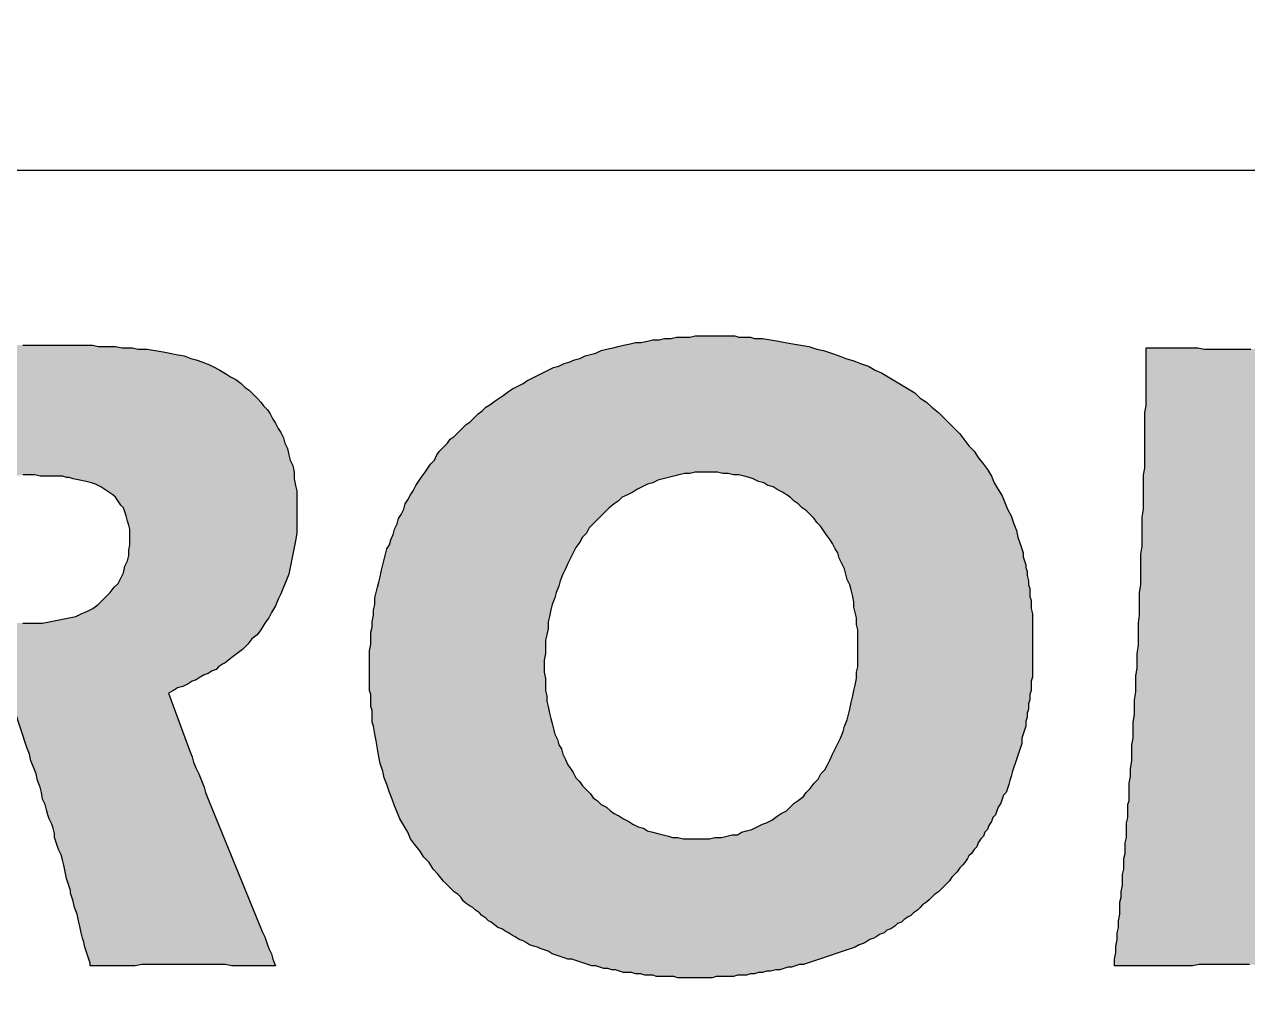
# Model space of a CAD drawing. Extents: x 0 to 17.8, y 0 to 22.
# Drawn here: x 15.5935 to 16.0719, y 3.5286 to 3.9071 of the extents above; entities that cross this region are included whole.
import ezdxf

# ---------------------------------------------------------------- set-up
doc = ezdxf.new("R2010")
doc.units = 0
doc.header["$LTSCALE"] = 10
doc.header["$MEASUREMENT"] = 0
doc.layers.add('BDR-18', color=1, linetype='Continuous')
doc.layers.add('BDR-25', color=4, linetype='Continuous')

# ---------------------------------------------------------------- blocks, each defined once
blk = doc.blocks.new('hel_logo_md_borderless_NAN')
at = {"layer": 'BDR-18', "linetype": 'ByBlock'}
h = blk.add_hatch(color=256, dxfattribs=at)
h.dxf.hatch_style = 1
h.paths.add_polyline_path([(1.97671, 1.265), (1.97339, 1.265), (1.96925, 1.265), (1.96594, 1.26418), (1.96263, 1.26418), (1.95932, 1.26335), (1.95601, 1.26252), (1.95269, 1.26169), (1.94938, 1.26086), (1.94607, 1.26004), (1.94276, 1.25838), (1.93945, 1.25755), (1.93613, 1.2559), (1.93282, 1.25424), (1.93034, 1.25258), (1.92703, 1.25093), (1.92371, 1.24927), (1.92123, 1.24679), (1.91875, 1.24513), (1.91543, 1.24265), (1.91295, 1.24016), (1.91046, 1.23768), (1.90798, 1.23519), (1.9055, 1.23271), (1.90301, 1.23023), (1.90136, 1.22691), (1.89887, 1.22443), (1.89722, 1.22112), (1.89473, 1.21781), (1.89308, 1.21449), (1.89142, 1.21118), (1.88976, 1.20787), (1.88811, 1.20456), (1.88645, 1.20125), (1.8848, 1.19711), (1.88397, 1.19379), (1.88231, 1.18965), (1.88148, 1.18634), (1.87983, 1.1822), (1.879, 1.17889), (1.87817, 1.17475), (1.87734, 1.17144), (1.87734, 1.1673), (1.87652, 1.16316), (1.87569, 1.15984), (1.87569, 1.1557), (1.87569, 1.15156), (1.87486, 1.14742), (1.87486, 1.14328), (1.87486, 1.13997), (1.87569, 1.13583), (1.87569, 1.13252), (1.87569, 1.12838), (1.87652, 1.12507), (1.87652, 1.12175), (1.87734, 1.11844), (1.87817, 1.1143), (1.879, 1.11099), (1.87983, 1.10768), (1.88066, 1.10437), (1.88148, 1.10105), (1.88314, 1.09774), (1.88397, 1.09443), (1.88562, 1.09195), (1.88645, 1.08863), (1.88811, 1.08532), (1.88976, 1.08201), (1.89142, 1.07953), (1.89308, 1.07704), (1.89473, 1.07373), (1.89722, 1.07125), (1.89887, 1.06876), (1.90136, 1.06628), (1.90384, 1.06379), (1.9055, 1.06131), (1.90798, 1.05965), (1.91046, 1.05717), (1.91378, 1.05551), (1.91626, 1.05303), (1.91875, 1.05137), (1.92206, 1.04972), (1.92454, 1.04806), (1.92785, 1.0464), (1.93034, 1.04475), (1.93365, 1.04309), (1.93696, 1.04226), (1.93945, 1.04061), (1.94276, 1.03978), (1.94607, 1.03895), (1.94938, 1.03812), (1.95269, 1.0373), (1.95518, 1.03647), (1.95849, 1.03647), (1.9618, 1.03564), (1.96511, 1.03564), (1.96843, 1.03564), (1.97174, 1.03564), (1.97505, 1.03564), (1.97836, 1.03564), (1.98168, 1.03647), (1.98582, 1.03647), (1.98913, 1.0373), (1.99244, 1.03812), (1.99575, 1.03812), (1.99824, 1.03978), (2.00155, 1.04061), (2.00486, 1.04144), (2.00817, 1.04309), (2.01148, 1.04475), (2.01397, 1.04558), (2.01728, 1.04723), (2.02059, 1.04972), (2.02308, 1.05137), (2.02639, 1.05303), (2.02887, 1.05551), (2.03136, 1.058), (2.03384, 1.05965), (2.03715, 1.06214), (2.03881, 1.06462), (2.04129, 1.06711), (2.04378, 1.07042), (2.04626, 1.0729), (2.04792, 1.07621), (2.0504, 1.0787), (2.05206, 1.08201), (2.05371, 1.08532), (2.05537, 1.08863), (2.05703, 1.09195), (2.05868, 1.09526), (2.06034, 1.09857), (2.06199, 1.10271), (2.06282, 1.10602), (2.06448, 1.11016), (2.06531, 1.11347), (2.06613, 1.11679), (2.06696, 1.12093), (2.06779, 1.12424), (2.06862, 1.12838), (2.06945, 1.13169), (2.07027, 1.13583), (2.07027, 1.13997), (2.0711, 1.14328), (2.0711, 1.14742), (2.0711, 1.15074), (2.0711, 1.15488), (2.0711, 1.15902), (2.0711, 1.16233), (2.0711, 1.16647), (2.07027, 1.16978), (2.07027, 1.17392), (2.06945, 1.17723), (2.06862, 1.18054), (2.06862, 1.18386), (2.06779, 1.188), (2.06696, 1.19131), (2.06613, 1.19462), (2.06448, 1.19793), (2.06365, 1.20125), (2.06282, 1.20456), (2.06117, 1.20787), (2.05951, 1.21118), (2.05868, 1.21449), (2.05703, 1.21698), (2.05537, 1.22029), (2.05371, 1.22277), (2.05123, 1.22609), (2.04957, 1.22857), (2.04792, 1.23105), (2.04543, 1.23354), (2.04378, 1.23602), (2.04129, 1.23851), (2.03881, 1.24099), (2.03633, 1.24265), (2.03384, 1.24513), (2.03136, 1.24679), (2.02887, 1.24927), (2.02639, 1.25093), (2.0239, 1.25258), (2.02059, 1.25424), (2.01811, 1.2559), (2.0148, 1.25672), (2.01231, 1.25838), (2.009, 1.25921), (2.00569, 1.26086), (2.0032, 1.26169), (1.99989, 1.26252), (1.99658, 1.26335), (1.99327, 1.26335), (1.98996, 1.26418), (1.98664, 1.26418), (1.98333, 1.265), (1.98002, 1.265)], flags=16)
h.paths.add_polyline_path([(1.98168, 1.35029), (1.98416, 1.35029), (1.98664, 1.35029), (1.98913, 1.35029), (1.99161, 1.35029), (1.9941, 1.35029), (1.99658, 1.34946), (1.99906, 1.34946), (2.00155, 1.34946), (2.00403, 1.34946), (2.00652, 1.34863), (2.009, 1.34863), (2.01148, 1.34863), (2.01645, 1.34781), (2.02142, 1.34698), (2.02556, 1.34615), (2.03053, 1.34532), (2.0355, 1.34449), (2.04047, 1.34367), (2.04543, 1.34201), (2.04957, 1.34118), (2.05454, 1.33953), (2.05951, 1.33787), (2.06365, 1.33621), (2.06862, 1.33456), (2.07276, 1.3329), (2.07773, 1.33125), (2.08187, 1.32876), (2.08601, 1.32711), (2.09015, 1.32462), (2.09429, 1.32214), (2.09843, 1.31965), (2.10257, 1.31717), (2.10671, 1.31469), (2.11002, 1.31137), (2.11416, 1.30889), (2.11747, 1.30558), (2.12161, 1.30227), (2.12492, 1.29895), (2.12824, 1.29564), (2.13155, 1.29233), (2.13486, 1.28902), (2.13817, 1.28488), (2.14066, 1.28156), (2.14397, 1.27825), (2.14645, 1.27411), (2.14976, 1.26997), (2.15225, 1.26666), (2.15473, 1.26252), (2.15639, 1.25838), (2.15887, 1.25424), (2.16136, 1.2501), (2.16301, 1.24596), (2.16467, 1.24182), (2.16715, 1.23768), (2.16881, 1.23271), (2.17047, 1.22857), (2.17129, 1.22443), (2.17295, 1.21946), (2.17461, 1.21449), (2.17461, 1.21201), (2.17543, 1.20953), (2.17626, 1.20704), (2.17626, 1.20539), (2.17709, 1.2029), (2.17709, 1.20042), (2.17792, 1.19711), (2.17792, 1.19462), (2.17875, 1.19214), (2.17875, 1.18965), (2.17875, 1.18717), (2.17957, 1.18469), (2.17957, 1.1822), (2.17957, 1.17972), (2.1804, 1.1764), (2.1804, 1.17392), (2.1804, 1.17144), (2.1804, 1.16812), (2.1804, 1.16564), (2.1804, 1.16316), (2.1804, 1.15984), (2.1804, 1.15736), (2.1804, 1.15405), (2.1804, 1.15156), (2.1804, 1.14825), (2.1804, 1.14577), (2.1804, 1.14246), (2.1804, 1.13997), (2.1804, 1.13666), (2.17957, 1.13418), (2.17957, 1.13086), (2.17957, 1.12838), (2.17875, 1.1259), (2.17875, 1.12258), (2.17792, 1.1201), (2.17792, 1.11679), (2.17709, 1.1143), (2.17709, 1.11182), (2.17626, 1.10933), (2.17626, 1.10602), (2.17543, 1.10354), (2.17461, 1.10105), (2.17378, 1.09857), (2.17378, 1.09526), (2.17295, 1.09277), (2.17212, 1.09029), (2.17129, 1.08781), (2.17047, 1.08532), (2.16964, 1.08284), (2.16881, 1.08035), (2.16798, 1.07787), (2.16715, 1.07456), (2.16633, 1.07207), (2.1655, 1.06959), (2.16467, 1.06711), (2.16384, 1.06462), (2.16219, 1.06296), (2.16136, 1.06048), (2.16053, 1.058), (2.15887, 1.05551), (2.15805, 1.05303), (2.15722, 1.05054), (2.15556, 1.04889), (2.15473, 1.0464), (2.15308, 1.04392), (2.15225, 1.04144), (2.15059, 1.03978), (2.14976, 1.0373), (2.14811, 1.03564), (2.14645, 1.03316), (2.14562, 1.03067), (2.14397, 1.02902), (2.14231, 1.02653), (2.14066, 1.02488), (2.13983, 1.02322), (2.13817, 1.02074), (2.13652, 1.01908), (2.13486, 1.01742), (2.1332, 1.01494), (2.13155, 1.01328), (2.12989, 1.01163), (2.12824, 1.00914), (2.12658, 1.00749), (2.12492, 1.00583), (2.12327, 1.00417), (2.12161, 1.00252), (2.11913, 1.00086), (2.11747, 0.99921), (2.11582, 0.99755), (2.11416, 0.99589), (2.11168, 0.99424), (2.11002, 0.99258), (2.10836, 0.99093), (2.10588, 0.98927), (2.10422, 0.98761), (2.10257, 0.98679), (2.10008, 0.98513), (2.09843, 0.98347), (2.09594, 0.98265), (2.09429, 0.98099), (2.0918, 0.97933), (2.08932, 0.97851), (2.08766, 0.97685), (2.08518, 0.97602), (2.08269, 0.97437), (2.08104, 0.97354), (2.07855, 0.97271), (2.07607, 0.97105), (2.07441, 0.97023), (2.07193, 0.9694), (2.06945, 0.96774), (2.06696, 0.96691), (2.06448, 0.96609), (2.06199, 0.96526), (2.05951, 0.96443), (2.05703, 0.9636), (2.05454, 0.96277), (2.05206, 0.96195), (2.04957, 0.96112), (2.04709, 0.96029), (2.04461, 0.95946), (2.04212, 0.95863), (2.03964, 0.95781), (2.03715, 0.95698), (2.03467, 0.95698), (2.03218, 0.95615), (2.0297, 0.95532), (2.02722, 0.95532), (2.02473, 0.95449), (2.02225, 0.95367), (2.01976, 0.95367), (2.01645, 0.95284), (2.01397, 0.95284), (2.01148, 0.95201), (2.009, 0.95201), (2.00652, 0.95118), (2.00403, 0.95118), (2.00155, 0.95035), (1.99824, 0.95035), (1.99575, 0.95035), (1.99327, 0.94953), (1.99078, 0.94953), (1.9883, 0.94953), (1.98499, 0.94953), (1.9825, 0.94953), (1.98002, 0.9487), (1.97754, 0.9487), (1.97422, 0.9487), (1.97174, 0.9487), (1.96925, 0.9487), (1.96677, 0.9487), (1.96346, 0.9487), (1.96097, 0.9487), (1.95849, 0.9487), (1.95601, 0.94953), (1.95352, 0.94953), (1.95021, 0.94953), (1.94773, 0.94953), (1.94524, 0.94953), (1.94276, 0.95035), (1.94027, 0.95035), (1.93779, 0.95035), (1.93531, 0.95118), (1.93199, 0.95118), (1.92951, 0.95201), (1.92703, 0.95201), (1.92454, 0.95201), (1.92206, 0.95284), (1.91957, 0.95367), (1.91709, 0.95367), (1.9146, 0.95449), (1.91212, 0.95449), (1.90964, 0.95532), (1.90715, 0.95615), (1.90467, 0.95615), (1.90218, 0.95698), (1.8997, 0.95781), (1.89722, 0.95863), (1.89473, 0.95946), (1.89225, 0.96029), (1.88976, 0.96029), (1.88728, 0.96112), (1.8848, 0.96195), (1.88231, 0.96277), (1.87983, 0.9636), (1.87734, 0.96526), (1.87486, 0.96609), (1.87238, 0.96691), (1.87072, 0.96774), (1.86824, 0.96857), (1.86575, 0.9694), (1.86327, 0.97105), (1.86161, 0.97188), (1.85913, 0.97271), (1.85664, 0.97437), (1.85499, 0.97519), (1.8525, 0.97685), (1.85085, 0.97768), (1.84836, 0.97933), (1.84588, 0.98016), (1.84174, 0.98347), (1.84008, 0.9843), (1.83843, 0.98596), (1.83594, 0.98761), (1.83429, 0.98927), (1.8318, 0.99093), (1.83015, 0.99258), (1.82849, 0.99341), (1.82601, 0.99507), (1.82435, 0.99672), (1.82269, 0.99921), (1.82104, 1.00086), (1.81855, 1.00252), (1.8169, 1.00417), (1.81524, 1.00583), (1.81359, 1.00749), (1.81193, 1.00914), (1.80862, 1.01328), (1.80531, 1.0166), (1.80282, 1.02074), (1.79951, 1.02405), (1.79702, 1.02819), (1.79371, 1.03233), (1.79123, 1.03564), (1.78957, 1.03978), (1.78709, 1.04392), (1.7846, 1.04806), (1.78295, 1.0522), (1.78129, 1.05634), (1.77964, 1.06048), (1.77798, 1.06462), (1.77632, 1.06959), (1.77467, 1.07373), (1.77384, 1.07787), (1.77218, 1.08284), (1.77136, 1.08698), (1.77053, 1.09195), (1.7697, 1.09691), (1.76887, 1.10105), (1.76804, 1.10602), (1.76722, 1.10851), (1.76722, 1.11099), (1.76722, 1.11347), (1.76722, 1.11596), (1.76639, 1.11844), (1.76639, 1.12093), (1.76639, 1.12341), (1.76639, 1.1259), (1.76556, 1.12838), (1.76556, 1.13169), (1.76556, 1.13418), (1.76556, 1.13666), (1.76556, 1.13914), (1.76556, 1.14163), (1.76556, 1.14577), (1.76556, 1.14908), (1.76556, 1.15322), (1.76639, 1.15736), (1.76639, 1.16067), (1.76639, 1.16481), (1.76722, 1.16812), (1.76722, 1.17144), (1.76804, 1.17558), (1.76804, 1.17889), (1.76887, 1.1822), (1.76887, 1.18634), (1.7697, 1.18965), (1.77053, 1.19297), (1.77136, 1.19628), (1.77218, 1.19959), (1.77301, 1.20373), (1.77384, 1.20704), (1.77467, 1.21035), (1.7755, 1.21367), (1.77632, 1.21698), (1.77798, 1.21946), (1.77881, 1.22277), (1.78046, 1.22609), (1.78129, 1.2294), (1.78295, 1.23271), (1.78378, 1.23602), (1.78543, 1.23851), (1.78709, 1.24182), (1.78792, 1.24513), (1.78957, 1.24762), (1.79123, 1.25093), (1.79288, 1.25341), (1.79454, 1.25672), (1.7962, 1.25921), (1.79785, 1.26169), (1.80034, 1.265), (1.80199, 1.26749), (1.80365, 1.26997), (1.80613, 1.27246), (1.80779, 1.27577), (1.80945, 1.27825), (1.81193, 1.28074), (1.81441, 1.28322), (1.81607, 1.2857), (1.81855, 1.28736), (1.82104, 1.28984), (1.82352, 1.29233), (1.82601, 1.29481), (1.82849, 1.29647), (1.83097, 1.29895), (1.83346, 1.30144), (1.83594, 1.30309), (1.83843, 1.30558), (1.84091, 1.30723), (1.84422, 1.30972), (1.84671, 1.31137), (1.84919, 1.31303), (1.8525, 1.31551), (1.85499, 1.31717), (1.8583, 1.31883), (1.86161, 1.32048), (1.8641, 1.32214), (1.86741, 1.32379), (1.87072, 1.32545), (1.87403, 1.32711), (1.87734, 1.32876), (1.88066, 1.33042), (1.88397, 1.33125), (1.88728, 1.3329), (1.89059, 1.33373), (1.8939, 1.33539), (1.89722, 1.33621), (1.90053, 1.33787), (1.90384, 1.3387), (1.90715, 1.33953), (1.91046, 1.34118), (1.91378, 1.34201), (1.91792, 1.34284), (1.92123, 1.34367), (1.92454, 1.34449), (1.92868, 1.34532), (1.93199, 1.34615), (1.93531, 1.34615), (1.93945, 1.34698), (1.94276, 1.34781), (1.9469, 1.34781), (1.95021, 1.34863), (1.95435, 1.34863), (1.95766, 1.34946), (1.9618, 1.34946), (1.96594, 1.34946), (1.96925, 1.35029), (1.97339, 1.35029), (1.97754, 1.35029)])
h = blk.add_hatch(color=256, dxfattribs=at)
h.dxf.hatch_style = 1
h.paths.add_polyline_path([(1.39543, 0.95615), (1.39543, 0.95946), (1.39626, 0.96277), (1.39626, 0.96526), (1.39626, 0.96857), (1.39709, 0.97188), (1.39709, 0.97437), (1.39709, 0.97768), (1.39792, 0.98016), (1.39792, 0.98347), (1.39792, 0.98679), (1.39874, 0.98927), (1.39874, 0.99258), (1.39874, 0.99507), (1.39957, 0.99755), (1.39957, 1.00086), (1.39957, 1.00335), (1.4004, 1.00666), (1.4004, 1.00914), (1.4004, 1.01163), (1.4004, 1.01494), (1.40123, 1.01742), (1.40123, 1.01991), (1.40123, 1.02239), (1.40123, 1.0257), (1.40206, 1.02819), (1.40206, 1.03067), (1.40206, 1.03316), (1.40206, 1.03564), (1.40288, 1.03812), (1.40288, 1.04061), (1.40288, 1.04309), (1.40288, 1.04558), (1.40288, 1.04889), (1.40371, 1.05137), (1.40371, 1.05386), (1.40371, 1.05634), (1.40371, 1.05882), (1.40371, 1.06131), (1.40454, 1.06379), (1.40454, 1.06711), (1.40454, 1.06959), (1.40454, 1.07207), (1.40454, 1.07456), (1.40537, 1.07787), (1.40537, 1.08035), (1.40537, 1.08367), (1.40537, 1.08615), (1.40537, 1.08946), (1.4062, 1.09195), (1.4062, 1.09526), (1.4062, 1.09774), (1.4062, 1.10105), (1.4062, 1.10354), (1.4062, 1.10685), (1.40702, 1.11016), (1.40702, 1.11347), (1.40702, 1.11596), (1.40702, 1.11927), (1.40702, 1.12258), (1.40702, 1.1259), (1.40785, 1.12921), (1.40785, 1.13252), (1.40785, 1.135), (1.40785, 1.13832), (1.40785, 1.14163), (1.40785, 1.14494), (1.40785, 1.14825), (1.40868, 1.15156), (1.40868, 1.15488), (1.40868, 1.15819), (1.40868, 1.16233), (1.40868, 1.16564), (1.40868, 1.16895), (1.40868, 1.17226), (1.40951, 1.17558), (1.40951, 1.17889), (1.40951, 1.1822), (1.40951, 1.18551), (1.40951, 1.18965), (1.40951, 1.19297), (1.40951, 1.19628), (1.40951, 1.19959), (1.41034, 1.2029), (1.41034, 1.20704), (1.41034, 1.21035), (1.41034, 1.21367), (1.41034, 1.21698), (1.41034, 1.22112), (1.41034, 1.22443), (1.41034, 1.22774), (1.41034, 1.23188), (1.41034, 1.23519), (1.41034, 1.23851), (1.41116, 1.24265), (1.41116, 1.24596), (1.41116, 1.2501), (1.41116, 1.25341), (1.41116, 1.25672), (1.41116, 1.26086), (1.41116, 1.26418), (1.41116, 1.26749), (1.41116, 1.2708), (1.41116, 1.27411), (1.41116, 1.27742), (1.41116, 1.28074), (1.41116, 1.28405), (1.41116, 1.28736), (1.41116, 1.29067), (1.41116, 1.29316), (1.41199, 1.29647), (1.41199, 1.29978), (1.41199, 1.30227), (1.41199, 1.30558), (1.41199, 1.30806), (1.41199, 1.31055), (1.41199, 1.31386), (1.41199, 1.31634), (1.41199, 1.31883), (1.41199, 1.32131), (1.41199, 1.32379), (1.41199, 1.32628), (1.41199, 1.32876), (1.41199, 1.33125), (1.41199, 1.33373), (1.41199, 1.3387), (1.41199, 1.34284), (1.41613, 1.34284), (1.41944, 1.34284), (1.42358, 1.34284), (1.4269, 1.34284), (1.43021, 1.34201), (1.43435, 1.34201), (1.43766, 1.34201), (1.44097, 1.34201), (1.44346, 1.34201), (1.44677, 1.34201), (1.45008, 1.34201), (1.45257, 1.34201), (1.45505, 1.34201), (1.45836, 1.34201), (1.46085, 1.34201), (1.46333, 1.34201), (1.46581, 1.34201), (1.4683, 1.34201), (1.47078, 1.34201), (1.47409, 1.34201), (1.47658, 1.34201), (1.47989, 1.34201), (1.48237, 1.34201), (1.48569, 1.34201), (1.489, 1.34201), (1.49148, 1.34284), (1.49479, 1.34284), (1.49811, 1.34284), (1.50225, 1.34284), (1.50556, 1.34284), (1.50887, 1.34284), (1.51218, 1.34367), (1.51632, 1.34367), (1.51964, 1.34367), (1.52295, 1.34367), (1.52709, 1.34367), (1.5304, 1.34367), (1.53371, 1.34367), (1.53785, 1.34449), (1.54116, 1.34449), (1.54448, 1.34449), (1.54862, 1.34449), (1.55193, 1.34449), (1.55524, 1.34449), (1.55855, 1.34449), (1.56187, 1.34449), (1.56601, 1.34449), (1.56932, 1.34449), (1.57346, 1.34449), (1.57677, 1.34449), (1.58091, 1.34449), (1.58505, 1.34449), (1.58836, 1.34449), (1.5925, 1.34449), (1.59581, 1.34367), (1.59995, 1.34367), (1.60327, 1.34367), (1.60658, 1.34367), (1.61072, 1.34284), (1.61403, 1.34284), (1.61734, 1.34284), (1.62066, 1.34201), (1.62397, 1.34201), (1.62645, 1.34201), (1.63142, 1.34118), (1.63639, 1.34035), (1.64053, 1.33953), (1.64467, 1.3387), (1.64964, 1.33787), (1.65378, 1.33621), (1.65709, 1.33539), (1.66123, 1.33373), (1.66537, 1.33207), (1.66868, 1.33042), (1.67199, 1.32876), (1.67613, 1.32628), (1.67862, 1.32462), (1.68193, 1.32297), (1.68524, 1.32048), (1.68773, 1.318), (1.69021, 1.31634), (1.69269, 1.31386), (1.69518, 1.31137), (1.69766, 1.30889), (1.69932, 1.30641), (1.7018, 1.30392), (1.70346, 1.30144), (1.70511, 1.29812), (1.70677, 1.29564), (1.70843, 1.29233), (1.71008, 1.28984), (1.71174, 1.28653), (1.71257, 1.28322), (1.71422, 1.27991), (1.71505, 1.27577), (1.71588, 1.27246), (1.71753, 1.26914), (1.71836, 1.265), (1.71836, 1.26086), (1.71919, 1.25672), (1.72002, 1.25341), (1.72002, 1.24927), (1.72002, 1.24513), (1.72002, 1.24099), (1.72002, 1.23602), (1.72002, 1.23105), (1.72002, 1.22691), (1.71919, 1.22195), (1.71836, 1.21781), (1.71753, 1.21367), (1.71671, 1.20953), (1.71588, 1.20539), (1.71505, 1.20125), (1.71339, 1.19711), (1.71174, 1.19297), (1.71008, 1.18883), (1.70843, 1.18551), (1.70677, 1.18137), (1.70429, 1.17723), (1.70263, 1.17392), (1.70015, 1.17061), (1.69766, 1.16647), (1.69518, 1.16316), (1.69187, 1.16067), (1.68938, 1.15736), (1.68607, 1.15405), (1.68276, 1.15156), (1.67945, 1.14908), (1.6753, 1.14577), (1.67365, 1.14494), (1.67116, 1.14328), (1.66951, 1.14163), (1.66702, 1.1408), (1.66454, 1.13914), (1.66206, 1.13832), (1.65957, 1.13666), (1.65709, 1.135), (1.6546, 1.13418), (1.65212, 1.13252), (1.64881, 1.13086), (1.6455, 1.13004), (1.64301, 1.12838), (1.6397, 1.12672), (1.65295, 1.09112), (1.6546, 1.08698), (1.65543, 1.08367), (1.65709, 1.07953), (1.65874, 1.07621), (1.6604, 1.07207), (1.66206, 1.06793), (1.66288, 1.06462), (1.66454, 1.06048), (1.69849, 0.97768), (1.69932, 0.97602), (1.70015, 0.97437), (1.70097, 0.97188), (1.7018, 0.9694), (1.70263, 0.96691), (1.70429, 0.9636), (1.70511, 0.96029), (1.70677, 0.95615), (1.70429, 0.95615), (1.7018, 0.95615), (1.69932, 0.95615), (1.69683, 0.95615), (1.69187, 0.95615), (1.68773, 0.95615), (1.68359, 0.95615), (1.67945, 0.95615), (1.6753, 0.95698), (1.67199, 0.95698), (1.66868, 0.95698), (1.66537, 0.95698), (1.66206, 0.95698), (1.65957, 0.95698), (1.65709, 0.95698), (1.6546, 0.95698), (1.65046, 0.95698), (1.64798, 0.95698), (1.6455, 0.95698), (1.64301, 0.95698), (1.64053, 0.95698), (1.63722, 0.95698), (1.6339, 0.95698), (1.63059, 0.95698), (1.62645, 0.95698), (1.62314, 0.95698), (1.619, 0.95615), (1.61486, 0.95615), (1.60989, 0.95615), (1.60575, 0.95615), (1.60078, 0.95615), (1.5983, 0.95615), (1.59581, 0.95615), (1.59333, 0.95615), (1.59085, 0.95615), (1.59085, 0.95781), (1.59002, 0.96029), (1.58919, 0.96277), (1.58836, 0.96526), (1.58753, 0.96774), (1.58671, 0.97105), (1.58588, 0.97354), (1.58505, 0.97685), (1.58422, 0.98099), (1.58339, 0.9843), (1.58257, 0.98844), (1.58091, 0.99258), (1.58008, 0.99672), (1.57843, 1.00169), (1.57843, 1.00335), (1.5776, 1.00583), (1.57677, 1.00832), (1.57594, 1.0108), (1.57511, 1.01494), (1.57429, 1.01908), (1.57346, 1.02239), (1.57263, 1.0257), (1.57097, 1.02902), (1.57015, 1.0315), (1.56932, 1.03398), (1.56849, 1.03647), (1.56849, 1.03895), (1.56766, 1.04226), (1.56683, 1.04475), (1.56518, 1.04806), (1.56435, 1.05054), (1.56352, 1.05386), (1.56269, 1.05717), (1.56104, 1.06048), (1.56021, 1.06462), (1.55938, 1.06793), (1.55772, 1.07207), (1.5569, 1.07621), (1.55524, 1.08035), (1.55358, 1.08449), (1.55276, 1.08863), (1.5511, 1.09277), (1.5246, 1.17309), (1.52792, 1.17226), (1.53123, 1.17226), (1.53537, 1.17144), (1.53868, 1.17144), (1.54199, 1.17061), (1.5453, 1.17061), (1.54862, 1.17061), (1.55193, 1.17061), (1.55607, 1.17061), (1.56104, 1.17061), (1.56518, 1.17144), (1.56932, 1.17226), (1.57346, 1.17309), (1.5776, 1.17392), (1.58174, 1.17475), (1.58505, 1.1764), (1.58919, 1.17806), (1.5925, 1.17972), (1.59581, 1.1822), (1.5983, 1.18469), (1.60078, 1.18717), (1.60327, 1.18965), (1.60575, 1.19297), (1.60823, 1.19545), (1.60989, 1.19876), (1.61155, 1.20207), (1.61237, 1.20621), (1.61403, 1.20953), (1.61486, 1.21284), (1.61486, 1.21615), (1.61569, 1.21946), (1.61569, 1.2236), (1.61569, 1.22609), (1.61569, 1.2294), (1.61486, 1.23188), (1.61403, 1.23437), (1.6132, 1.23768), (1.61237, 1.24016), (1.61155, 1.24265), (1.60989, 1.2443), (1.60823, 1.24679), (1.60658, 1.24927), (1.60492, 1.25093), (1.60244, 1.25258), (1.59995, 1.25424), (1.59747, 1.2559), (1.59416, 1.25755), (1.59167, 1.25838), (1.58836, 1.25921), (1.58422, 1.26004), (1.58008, 1.26086), (1.5776, 1.26169), (1.57594, 1.26169), (1.57346, 1.26252), (1.57097, 1.26252), (1.56766, 1.26252), (1.56518, 1.26252), (1.56187, 1.26252), (1.55938, 1.26252), (1.55607, 1.26335), (1.55276, 1.26335), (1.54862, 1.26335), (1.54365, 1.26252), (1.53951, 1.26252), (1.53454, 1.26252), (1.53206, 1.26252), (1.52957, 1.26252), (1.52709, 1.26252), (1.5246, 1.26252), (1.52129, 1.26169), (1.51881, 1.26169), (1.5155, 1.26169), (1.51218, 1.26169), (1.51218, 1.25838), (1.51218, 1.25424), (1.51218, 1.25093), (1.51136, 1.24679), (1.51136, 1.24265), (1.51136, 1.23933), (1.51136, 1.23519), (1.51053, 1.23105), (1.51053, 1.22691), (1.51053, 1.22277), (1.51053, 1.21863), (1.5097, 1.21449), (1.5097, 1.21035), (1.5097, 1.20621), (1.5097, 1.20207), (1.5097, 1.19711), (1.50887, 1.19297), (1.50887, 1.18883), (1.50887, 1.18386), (1.50887, 1.17972), (1.50804, 1.17475), (1.50804, 1.16978), (1.50804, 1.16481), (1.50804, 1.16067), (1.50804, 1.1557), (1.50722, 1.15074), (1.50722, 1.14825), (1.50722, 1.14577), (1.50722, 1.14328), (1.50722, 1.1408), (1.50722, 1.13832), (1.50722, 1.13583), (1.50722, 1.13335), (1.50722, 1.13086), (1.50722, 1.12838), (1.50639, 1.12507), (1.50639, 1.12258), (1.50639, 1.1201), (1.50639, 1.11761), (1.50639, 1.11513), (1.50639, 1.11265), (1.50639, 1.11016), (1.50639, 1.10685), (1.50639, 1.10437), (1.50639, 1.10188), (1.50639, 1.0994), (1.50639, 1.09691), (1.50556, 1.09443), (1.50556, 1.09195), (1.50556, 1.08863), (1.50556, 1.08615), (1.50556, 1.08367), (1.50556, 1.08118), (1.50556, 1.0787), (1.50556, 1.07621), (1.50556, 1.07373), (1.50556, 1.07125), (1.50556, 1.06793), (1.50556, 1.06545), (1.50556, 1.06296), (1.50473, 1.06048), (1.50473, 1.058), (1.50473, 1.05551), (1.50473, 1.05303), (1.50473, 1.05054), (1.50473, 1.04806), (1.50473, 1.04475), (1.50473, 1.04226), (1.50473, 1.03978), (1.50473, 1.0373), (1.50473, 1.03481), (1.50473, 1.03233), (1.50473, 1.02984), (1.50473, 1.02736), (1.50473, 1.02488), (1.50473, 1.02239), (1.5039, 1.01991), (1.5039, 1.0166), (1.5039, 1.01411), (1.5039, 1.01163), (1.5039, 1.00914), (1.5039, 1.00666), (1.5039, 1.00417), (1.5039, 1.00169), (1.5039, 0.99921), (1.5039, 0.99672), (1.5039, 0.99424), (1.5039, 0.99175), (1.5039, 0.98927), (1.5039, 0.98679), (1.5039, 0.9843), (1.5039, 0.98182), (1.5039, 0.97851), (1.5039, 0.97602), (1.5039, 0.97354), (1.5039, 0.97105), (1.5039, 0.96857), (1.5039, 0.96609), (1.5039, 0.9636), (1.50308, 0.96112), (1.50308, 0.95863), (1.50308, 0.95615), (1.50059, 0.95615), (1.49811, 0.95615), (1.49562, 0.95615), (1.49314, 0.95615), (1.489, 0.95615), (1.48403, 0.95615), (1.47989, 0.95615), (1.47575, 0.95615), (1.47244, 0.95698), (1.4683, 0.95698), (1.46499, 0.95698), (1.4625, 0.95698), (1.45919, 0.95698), (1.45671, 0.95698), (1.45422, 0.95698), (1.45174, 0.95698), (1.44843, 0.95698), (1.44429, 0.95698), (1.4418, 0.95698), (1.43932, 0.95698), (1.43683, 0.95698), (1.43435, 0.95698), (1.43104, 0.95698), (1.42772, 0.95698), (1.42441, 0.95698), (1.4211, 0.95615), (1.41696, 0.95615), (1.41282, 0.95615), (1.40868, 0.95615), (1.40454, 0.95615), (1.4004, 0.95615)])
h = blk.add_hatch(color=256, dxfattribs=at)
h.dxf.hatch_style = 1
h.paths.add_polyline_path([(2.23174, 0.95615), (2.23174, 0.96029), (2.23257, 0.96443), (2.23257, 0.96857), (2.2334, 0.97271), (2.2334, 0.97685), (2.23422, 0.98016), (2.23422, 0.9843), (2.23505, 0.98844), (2.23505, 0.99175), (2.23505, 0.99589), (2.23588, 0.99921), (2.23588, 1.00252), (2.23671, 1.00666), (2.23671, 1.00997), (2.23671, 1.01328), (2.23754, 1.0166), (2.23754, 1.01991), (2.23754, 1.02322), (2.23836, 1.02653), (2.23836, 1.02984), (2.23836, 1.03316), (2.23919, 1.03647), (2.23919, 1.03978), (2.23919, 1.04226), (2.23919, 1.04558), (2.24002, 1.04889), (2.24002, 1.05137), (2.24002, 1.05468), (2.24002, 1.05717), (2.24085, 1.05965), (2.24085, 1.06296), (2.24085, 1.06545), (2.24085, 1.07042), (2.24168, 1.07456), (2.24168, 1.07953), (2.2425, 1.08449), (2.2425, 1.08946), (2.2425, 1.09443), (2.24333, 1.09857), (2.24333, 1.10354), (2.24333, 1.10851), (2.24416, 1.11347), (2.24416, 1.11844), (2.24416, 1.12258), (2.24499, 1.12755), (2.24499, 1.13252), (2.24499, 1.13749), (2.24582, 1.14246), (2.24582, 1.1466), (2.24582, 1.15156), (2.24664, 1.15653), (2.24664, 1.1615), (2.24664, 1.16564), (2.24664, 1.17061), (2.24747, 1.17558), (2.24747, 1.18054), (2.24747, 1.18469), (2.24747, 1.18965), (2.2483, 1.19462), (2.2483, 1.19959), (2.2483, 1.20373), (2.2483, 1.2087), (2.2483, 1.21367), (2.24913, 1.21863), (2.24913, 1.22277), (2.24913, 1.22774), (2.24913, 1.23271), (2.24913, 1.23685), (2.24996, 1.24182), (2.24996, 1.24596), (2.24996, 1.2501), (2.24996, 1.25507), (2.24996, 1.25921), (2.24996, 1.26335), (2.25078, 1.26749), (2.25078, 1.27163), (2.25078, 1.27577), (2.25078, 1.27991), (2.25078, 1.28322), (2.25078, 1.28736), (2.25078, 1.2915), (2.25078, 1.29481), (2.25078, 1.29895), (2.25078, 1.30227), (2.25161, 1.30641), (2.25161, 1.30972), (2.25161, 1.31303), (2.25161, 1.31717), (2.25161, 1.32048), (2.25161, 1.32379), (2.25161, 1.32711), (2.25161, 1.33042), (2.25161, 1.33373), (2.25161, 1.33704), (2.25161, 1.33953), (2.25161, 1.34284), (2.25575, 1.34284), (2.25989, 1.34284), (2.26403, 1.34284), (2.26817, 1.34284), (2.27231, 1.34284), (2.27645, 1.34284), (2.27977, 1.34284), (2.28391, 1.34284), (2.28805, 1.34201), (2.29136, 1.34201), (2.2955, 1.34201), (2.29881, 1.34201), (2.30212, 1.34201), (2.30543, 1.34201), (2.30957, 1.34201), (2.31289, 1.34201), (2.31454, 1.34201), (2.31703, 1.34201), (2.31951, 1.34201), (2.32282, 1.34201), (2.32531, 1.34201), (2.32779, 1.34201), (2.3311, 1.34201), (2.33442, 1.34284), (2.33773, 1.34284), (2.34104, 1.34284), (2.34435, 1.34284), (2.34849, 1.34284), (2.3518, 1.34284), (2.35594, 1.34284), (2.36008, 1.34284), (2.36422, 1.34284), (2.3576, 1.24016), (2.35015, 1.08035), (2.34932, 1.04061), (2.3518, 1.04061), (2.35429, 1.04061), (2.3576, 1.04061), (2.36008, 1.04061), (2.36257, 1.04061), (2.36505, 1.04061), (2.36919, 1.04061), (2.37333, 1.03978), (2.37747, 1.03978), (2.38161, 1.03978), (2.38492, 1.03978), (2.38906, 1.03978), (2.39155, 1.03978), (2.39486, 1.03978), (2.39735, 1.03978), (2.39983, 1.03978), (2.40231, 1.03978), (2.40645, 1.03978), (2.41059, 1.03978), (2.41391, 1.03978), (2.41805, 1.03978), (2.42219, 1.03978), (2.42633, 1.03978), (2.42964, 1.03978), (2.43378, 1.03978), (2.43709, 1.03978), (2.44123, 1.03978), (2.44454, 1.03978), (2.44785, 1.03978), (2.45117, 1.03978), (2.45448, 1.03978), (2.45779, 1.03978), (2.4611, 1.04061), (2.46442, 1.04061), (2.46773, 1.04061), (2.47104, 1.04061), (2.47352, 1.04061), (2.47684, 1.04061), (2.47932, 1.04061), (2.48263, 1.04061), (2.48512, 1.04061), (2.4876, 1.04061), (2.49008, 1.04061), (2.49257, 1.04144), (2.49505, 1.04144), (2.49754, 1.04144), (2.5025, 1.04144), (2.50664, 1.04144), (2.50168, 0.95615), (2.49754, 0.95615), (2.4934, 0.95615), (2.48926, 0.95615), (2.48512, 0.95615), (2.48098, 0.95615), (2.47684, 0.95615), (2.4727, 0.95615), (2.46856, 0.95615), (2.46442, 0.95615), (2.46028, 0.95615), (2.45614, 0.95615), (2.452, 0.95615), (2.44868, 0.95698), (2.44454, 0.95698), (2.4404, 0.95698), (2.43626, 0.95698), (2.43212, 0.95698), (2.42881, 0.95698), (2.42467, 0.95698), (2.42053, 0.95698), (2.41639, 0.95698), (2.41308, 0.95698), (2.40894, 0.95698), (2.4048, 0.95698), (2.40149, 0.95698), (2.39735, 0.95698), (2.39321, 0.95698), (2.38989, 0.95698), (2.38575, 0.95698), (2.38244, 0.95698), (2.3783, 0.95698), (2.37416, 0.95698), (2.37168, 0.95698), (2.36919, 0.95698), (2.36671, 0.95698), (2.36422, 0.95698), (2.36174, 0.95698), (2.35926, 0.95698), (2.35677, 0.95698), (2.35429, 0.95698), (2.34932, 0.95698), (2.34435, 0.95698), (2.34021, 0.95698), (2.33524, 0.95698), (2.33027, 0.95698), (2.32531, 0.95698), (2.32117, 0.95698), (2.3162, 0.95698), (2.31123, 0.95698), (2.30709, 0.95698), (2.30212, 0.95698), (2.29798, 0.95698), (2.29384, 0.95698), (2.28887, 0.95698), (2.28473, 0.95698), (2.28059, 0.95615), (2.27645, 0.95615), (2.27231, 0.95615), (2.26817, 0.95615), (2.26403, 0.95615), (2.25989, 0.95615), (2.25575, 0.95615), (2.25161, 0.95615), (2.24747, 0.95615), (2.24333, 0.95615), (2.23919, 0.95615), (2.23588, 0.95615)])
for points in [[(1.98168, 1.35029), (1.98416, 1.35029), (1.98664, 1.35029), (1.98913, 1.35029), (1.99161, 1.35029), (1.9941, 1.35029), (1.99658, 1.34946), (1.99906, 1.34946), (2.00155, 1.34946), (2.00403, 1.34946), (2.00652, 1.34863), (2.009, 1.34863), (2.01148, 1.34863), (2.01645, 1.34781), (2.02142, 1.34698), (2.02556, 1.34615), (2.03053, 1.34532), (2.0355, 1.34449), (2.04047, 1.34367), (2.04543, 1.34201), (2.04957, 1.34118), (2.05454, 1.33953), (2.05951, 1.33787), (2.06365, 1.33621), (2.06862, 1.33456), (2.07276, 1.3329), (2.07773, 1.33125), (2.08187, 1.32876), (2.08601, 1.32711), (2.09015, 1.32462), (2.09429, 1.32214), (2.09843, 1.31965), (2.10257, 1.31717), (2.10671, 1.31469), (2.11002, 1.31137), (2.11416, 1.30889), (2.11747, 1.30558), (2.12161, 1.30227), (2.12492, 1.29895), (2.12824, 1.29564), (2.13155, 1.29233), (2.13486, 1.28902), (2.13817, 1.28488), (2.14066, 1.28156), (2.14397, 1.27825), (2.14645, 1.27411), (2.14976, 1.26997), (2.15225, 1.26666), (2.15473, 1.26252), (2.15639, 1.25838), (2.15887, 1.25424), (2.16136, 1.2501), (2.16301, 1.24596), (2.16467, 1.24182), (2.16715, 1.23768), (2.16881, 1.23271), (2.17047, 1.22857), (2.17129, 1.22443), (2.17295, 1.21946), (2.17461, 1.21449), (2.17461, 1.21201), (2.17543, 1.20953), (2.17626, 1.20704), (2.17626, 1.20539), (2.17709, 1.2029), (2.17709, 1.20042), (2.17792, 1.19711), (2.17792, 1.19462), (2.17875, 1.19214), (2.17875, 1.18965), (2.17875, 1.18717), (2.17957, 1.18469), (2.17957, 1.1822), (2.17957, 1.17972), (2.1804, 1.1764), (2.1804, 1.17392), (2.1804, 1.17144), (2.1804, 1.16812), (2.1804, 1.16564), (2.1804, 1.16316), (2.1804, 1.15984), (2.1804, 1.15736), (2.1804, 1.15405), (2.1804, 1.15156), (2.1804, 1.14825), (2.1804, 1.14577), (2.1804, 1.14246), (2.1804, 1.13997), (2.1804, 1.13666), (2.17957, 1.13418), (2.17957, 1.13086), (2.17957, 1.12838), (2.17875, 1.1259), (2.17875, 1.12258), (2.17792, 1.1201), (2.17792, 1.11679), (2.17709, 1.1143), (2.17709, 1.11182), (2.17626, 1.10933), (2.17626, 1.10602), (2.17543, 1.10354), (2.17461, 1.10105), (2.17378, 1.09857), (2.17378, 1.09526), (2.17295, 1.09277), (2.17212, 1.09029), (2.17129, 1.08781), (2.17047, 1.08532), (2.16964, 1.08284), (2.16881, 1.08035), (2.16798, 1.07787), (2.16715, 1.07456), (2.16633, 1.07207), (2.1655, 1.06959), (2.16467, 1.06711), (2.16384, 1.06462), (2.16219, 1.06296), (2.16136, 1.06048), (2.16053, 1.058), (2.15887, 1.05551), (2.15805, 1.05303), (2.15722, 1.05054), (2.15556, 1.04889), (2.15473, 1.0464), (2.15308, 1.04392), (2.15225, 1.04144), (2.15059, 1.03978), (2.14976, 1.0373), (2.14811, 1.03564), (2.14645, 1.03316), (2.14562, 1.03067), (2.14397, 1.02902), (2.14231, 1.02653), (2.14066, 1.02488), (2.13983, 1.02322), (2.13817, 1.02074), (2.13652, 1.01908), (2.13486, 1.01742), (2.1332, 1.01494), (2.13155, 1.01328), (2.12989, 1.01163), (2.12824, 1.00914), (2.12658, 1.00749), (2.12492, 1.00583), (2.12327, 1.00417), (2.12161, 1.00252), (2.11913, 1.00086), (2.11747, 0.99921), (2.11582, 0.99755), (2.11416, 0.99589), (2.11168, 0.99424), (2.11002, 0.99258), (2.10836, 0.99093), (2.10588, 0.98927), (2.10422, 0.98761), (2.10257, 0.98679), (2.10008, 0.98513), (2.09843, 0.98347), (2.09594, 0.98265), (2.09429, 0.98099), (2.0918, 0.97933), (2.08932, 0.97851), (2.08766, 0.97685), (2.08518, 0.97602), (2.08269, 0.97437), (2.08104, 0.97354), (2.07855, 0.97271), (2.07607, 0.97105), (2.07441, 0.97023), (2.07193, 0.9694), (2.06945, 0.96774), (2.06696, 0.96691), (2.06448, 0.96609), (2.06199, 0.96526), (2.05951, 0.96443), (2.05703, 0.9636), (2.05454, 0.96277), (2.05206, 0.96195), (2.04957, 0.96112), (2.04709, 0.96029), (2.04461, 0.95946), (2.04212, 0.95863), (2.03964, 0.95781), (2.03715, 0.95698), (2.03467, 0.95698), (2.03218, 0.95615), (2.0297, 0.95532), (2.02722, 0.95532), (2.02473, 0.95449), (2.02225, 0.95367), (2.01976, 0.95367), (2.01645, 0.95284), (2.01397, 0.95284), (2.01148, 0.95201), (2.009, 0.95201), (2.00652, 0.95118), (2.00403, 0.95118), (2.00155, 0.95035), (1.99824, 0.95035), (1.99575, 0.95035), (1.99327, 0.94953), (1.99078, 0.94953), (1.9883, 0.94953), (1.98499, 0.94953), (1.9825, 0.94953), (1.98002, 0.9487), (1.97754, 0.9487), (1.97422, 0.9487), (1.97174, 0.9487), (1.96925, 0.9487), (1.96677, 0.9487), (1.96346, 0.9487), (1.96097, 0.9487), (1.95849, 0.9487), (1.95601, 0.94953), (1.95352, 0.94953), (1.95021, 0.94953), (1.94773, 0.94953), (1.94524, 0.94953), (1.94276, 0.95035), (1.94027, 0.95035), (1.93779, 0.95035), (1.93531, 0.95118), (1.93199, 0.95118), (1.92951, 0.95201), (1.92703, 0.95201), (1.92454, 0.95201), (1.92206, 0.95284), (1.91957, 0.95367), (1.91709, 0.95367), (1.9146, 0.95449), (1.91212, 0.95449), (1.90964, 0.95532), (1.90715, 0.95615), (1.90467, 0.95615), (1.90218, 0.95698), (1.8997, 0.95781), (1.89722, 0.95863), (1.89473, 0.95946), (1.89225, 0.96029), (1.88976, 0.96029), (1.88728, 0.96112), (1.8848, 0.96195), (1.88231, 0.96277), (1.87983, 0.9636), (1.87734, 0.96526), (1.87486, 0.96609), (1.87238, 0.96691), (1.87072, 0.96774), (1.86824, 0.96857), (1.86575, 0.9694), (1.86327, 0.97105), (1.86161, 0.97188), (1.85913, 0.97271), (1.85664, 0.97437), (1.85499, 0.97519), (1.8525, 0.97685), (1.85085, 0.97768), (1.84836, 0.97933), (1.84588, 0.98016), (1.84174, 0.98347), (1.84008, 0.9843), (1.83843, 0.98596), (1.83594, 0.98761), (1.83429, 0.98927), (1.8318, 0.99093), (1.83015, 0.99258), (1.82849, 0.99341), (1.82601, 0.99507), (1.82435, 0.99672), (1.82269, 0.99921), (1.82104, 1.00086), (1.81855, 1.00252), (1.8169, 1.00417), (1.81524, 1.00583), (1.81359, 1.00749), (1.81193, 1.00914), (1.80862, 1.01328), (1.80531, 1.0166), (1.80282, 1.02074), (1.79951, 1.02405), (1.79702, 1.02819), (1.79371, 1.03233), (1.79123, 1.03564), (1.78957, 1.03978), (1.78709, 1.04392), (1.7846, 1.04806), (1.78295, 1.0522), (1.78129, 1.05634), (1.77964, 1.06048), (1.77798, 1.06462), (1.77632, 1.06959), (1.77467, 1.07373), (1.77384, 1.07787), (1.77218, 1.08284), (1.77136, 1.08698), (1.77053, 1.09195), (1.7697, 1.09691), (1.76887, 1.10105), (1.76804, 1.10602), (1.76722, 1.10851), (1.76722, 1.11099), (1.76722, 1.11347), (1.76722, 1.11596), (1.76639, 1.11844), (1.76639, 1.12093), (1.76639, 1.12341), (1.76639, 1.1259), (1.76556, 1.12838), (1.76556, 1.13169), (1.76556, 1.13418), (1.76556, 1.13666), (1.76556, 1.13914), (1.76556, 1.14163), (1.76556, 1.14577), (1.76556, 1.14908), (1.76556, 1.15322), (1.76639, 1.15736), (1.76639, 1.16067), (1.76639, 1.16481), (1.76722, 1.16812), (1.76722, 1.17144), (1.76804, 1.17558), (1.76804, 1.17889), (1.76887, 1.1822), (1.76887, 1.18634), (1.7697, 1.18965), (1.77053, 1.19297), (1.77136, 1.19628), (1.77218, 1.19959), (1.77301, 1.20373), (1.77384, 1.20704), (1.77467, 1.21035), (1.7755, 1.21367), (1.77632, 1.21698), (1.77798, 1.21946), (1.77881, 1.22277), (1.78046, 1.22609), (1.78129, 1.2294), (1.78295, 1.23271), (1.78378, 1.23602), (1.78543, 1.23851), (1.78709, 1.24182), (1.78792, 1.24513), (1.78957, 1.24762), (1.79123, 1.25093), (1.79288, 1.25341), (1.79454, 1.25672), (1.7962, 1.25921), (1.79785, 1.26169), (1.80034, 1.265), (1.80199, 1.26749), (1.80365, 1.26997), (1.80613, 1.27246), (1.80779, 1.27577), (1.80945, 1.27825), (1.81193, 1.28074), (1.81441, 1.28322), (1.81607, 1.2857), (1.81855, 1.28736), (1.82104, 1.28984), (1.82352, 1.29233), (1.82601, 1.29481), (1.82849, 1.29647), (1.83097, 1.29895), (1.83346, 1.30144), (1.83594, 1.30309), (1.83843, 1.30558), (1.84091, 1.30723), (1.84422, 1.30972), (1.84671, 1.31137), (1.84919, 1.31303), (1.8525, 1.31551), (1.85499, 1.31717), (1.8583, 1.31883), (1.86161, 1.32048), (1.8641, 1.32214), (1.86741, 1.32379), (1.87072, 1.32545), (1.87403, 1.32711), (1.87734, 1.32876), (1.88066, 1.33042), (1.88397, 1.33125), (1.88728, 1.3329), (1.89059, 1.33373), (1.8939, 1.33539), (1.89722, 1.33621), (1.90053, 1.33787), (1.90384, 1.3387), (1.90715, 1.33953), (1.91046, 1.34118), (1.91378, 1.34201), (1.91792, 1.34284), (1.92123, 1.34367), (1.92454, 1.34449), (1.92868, 1.34532), (1.93199, 1.34615), (1.93531, 1.34615), (1.93945, 1.34698), (1.94276, 1.34781), (1.9469, 1.34781), (1.95021, 1.34863), (1.95435, 1.34863), (1.95766, 1.34946), (1.9618, 1.34946), (1.96594, 1.34946), (1.96925, 1.35029), (1.97339, 1.35029), (1.97754, 1.35029)], [(1.97671, 1.265), (1.97339, 1.265), (1.96925, 1.265), (1.96594, 1.26418), (1.96263, 1.26418), (1.95932, 1.26335), (1.95601, 1.26252), (1.95269, 1.26169), (1.94938, 1.26086), (1.94607, 1.26004), (1.94276, 1.25838), (1.93945, 1.25755), (1.93613, 1.2559), (1.93282, 1.25424), (1.93034, 1.25258), (1.92703, 1.25093), (1.92371, 1.24927), (1.92123, 1.24679), (1.91875, 1.24513), (1.91543, 1.24265), (1.91295, 1.24016), (1.91046, 1.23768), (1.90798, 1.23519), (1.9055, 1.23271), (1.90301, 1.23023), (1.90136, 1.22691), (1.89887, 1.22443), (1.89722, 1.22112), (1.89473, 1.21781), (1.89308, 1.21449), (1.89142, 1.21118), (1.88976, 1.20787), (1.88811, 1.20456), (1.88645, 1.20125), (1.8848, 1.19711), (1.88397, 1.19379), (1.88231, 1.18965), (1.88148, 1.18634), (1.87983, 1.1822), (1.879, 1.17889), (1.87817, 1.17475), (1.87734, 1.17144), (1.87734, 1.1673), (1.87652, 1.16316), (1.87569, 1.15984), (1.87569, 1.1557), (1.87569, 1.15156), (1.87486, 1.14742), (1.87486, 1.14328), (1.87486, 1.13997), (1.87569, 1.13583), (1.87569, 1.13252), (1.87569, 1.12838), (1.87652, 1.12507), (1.87652, 1.12175), (1.87734, 1.11844), (1.87817, 1.1143), (1.879, 1.11099), (1.87983, 1.10768), (1.88066, 1.10437), (1.88148, 1.10105), (1.88314, 1.09774), (1.88397, 1.09443), (1.88562, 1.09195), (1.88645, 1.08863), (1.88811, 1.08532), (1.88976, 1.08201), (1.89142, 1.07953), (1.89308, 1.07704), (1.89473, 1.07373), (1.89722, 1.07125), (1.89887, 1.06876), (1.90136, 1.06628), (1.90384, 1.06379), (1.9055, 1.06131), (1.90798, 1.05965), (1.91046, 1.05717), (1.91378, 1.05551), (1.91626, 1.05303), (1.91875, 1.05137), (1.92206, 1.04972), (1.92454, 1.04806), (1.92785, 1.0464), (1.93034, 1.04475), (1.93365, 1.04309), (1.93696, 1.04226), (1.93945, 1.04061), (1.94276, 1.03978), (1.94607, 1.03895), (1.94938, 1.03812), (1.95269, 1.0373), (1.95518, 1.03647), (1.95849, 1.03647), (1.9618, 1.03564), (1.96511, 1.03564), (1.96843, 1.03564), (1.97174, 1.03564), (1.97505, 1.03564), (1.97836, 1.03564), (1.98168, 1.03647), (1.98582, 1.03647), (1.98913, 1.0373), (1.99244, 1.03812), (1.99575, 1.03812), (1.99824, 1.03978), (2.00155, 1.04061), (2.00486, 1.04144), (2.00817, 1.04309), (2.01148, 1.04475), (2.01397, 1.04558), (2.01728, 1.04723), (2.02059, 1.04972), (2.02308, 1.05137), (2.02639, 1.05303), (2.02887, 1.05551), (2.03136, 1.058), (2.03384, 1.05965), (2.03715, 1.06214), (2.03881, 1.06462), (2.04129, 1.06711), (2.04378, 1.07042), (2.04626, 1.0729), (2.04792, 1.07621), (2.0504, 1.0787), (2.05206, 1.08201), (2.05371, 1.08532), (2.05537, 1.08863), (2.05703, 1.09195), (2.05868, 1.09526), (2.06034, 1.09857), (2.06199, 1.10271), (2.06282, 1.10602), (2.06448, 1.11016), (2.06531, 1.11347), (2.06613, 1.11679), (2.06696, 1.12093), (2.06779, 1.12424), (2.06862, 1.12838), (2.06945, 1.13169), (2.07027, 1.13583), (2.07027, 1.13997), (2.0711, 1.14328), (2.0711, 1.14742), (2.0711, 1.15074), (2.0711, 1.15488), (2.0711, 1.15902), (2.0711, 1.16233), (2.0711, 1.16647), (2.07027, 1.16978), (2.07027, 1.17392), (2.06945, 1.17723), (2.06862, 1.18054), (2.06862, 1.18386), (2.06779, 1.188), (2.06696, 1.19131), (2.06613, 1.19462), (2.06448, 1.19793), (2.06365, 1.20125), (2.06282, 1.20456), (2.06117, 1.20787), (2.05951, 1.21118), (2.05868, 1.21449), (2.05703, 1.21698), (2.05537, 1.22029), (2.05371, 1.22277), (2.05123, 1.22609), (2.04957, 1.22857), (2.04792, 1.23105), (2.04543, 1.23354), (2.04378, 1.23602), (2.04129, 1.23851), (2.03881, 1.24099), (2.03633, 1.24265), (2.03384, 1.24513), (2.03136, 1.24679), (2.02887, 1.24927), (2.02639, 1.25093), (2.0239, 1.25258), (2.02059, 1.25424), (2.01811, 1.2559), (2.0148, 1.25672), (2.01231, 1.25838), (2.009, 1.25921), (2.00569, 1.26086), (2.0032, 1.26169), (1.99989, 1.26252), (1.99658, 1.26335), (1.99327, 1.26335), (1.98996, 1.26418), (1.98664, 1.26418), (1.98333, 1.265), (1.98002, 1.265)]]:
    blk.add_lwpolyline(points, close=True, dxfattribs=at)
for points in [[(1.54862, 1.34449), (1.55193, 1.34449), (1.55524, 1.34449), (1.55855, 1.34449), (1.56187, 1.34449), (1.56601, 1.34449), (1.56932, 1.34449), (1.57346, 1.34449), (1.57677, 1.34449), (1.58091, 1.34449), (1.58505, 1.34449), (1.58836, 1.34449), (1.5925, 1.34449), (1.59581, 1.34367), (1.59995, 1.34367), (1.60327, 1.34367), (1.60658, 1.34367), (1.61072, 1.34284), (1.61403, 1.34284), (1.61734, 1.34284), (1.62066, 1.34201), (1.62397, 1.34201), (1.62645, 1.34201), (1.63142, 1.34118), (1.63639, 1.34035), (1.64053, 1.33953), (1.64467, 1.3387), (1.64964, 1.33787), (1.65378, 1.33621), (1.65709, 1.33539), (1.66123, 1.33373), (1.66537, 1.33207), (1.66868, 1.33042), (1.67199, 1.32876), (1.67613, 1.32628), (1.67862, 1.32462), (1.68193, 1.32297), (1.68524, 1.32048), (1.68773, 1.318), (1.69021, 1.31634), (1.69269, 1.31386), (1.69518, 1.31137), (1.69766, 1.30889), (1.69932, 1.30641), (1.7018, 1.30392), (1.70346, 1.30144), (1.70511, 1.29812), (1.70677, 1.29564), (1.70843, 1.29233), (1.71008, 1.28984), (1.71174, 1.28653), (1.71257, 1.28322), (1.71422, 1.27991), (1.71505, 1.27577), (1.71588, 1.27246), (1.71753, 1.26914), (1.71836, 1.265), (1.71836, 1.26086), (1.71919, 1.25672), (1.72002, 1.25341), (1.72002, 1.24927), (1.72002, 1.24513), (1.72002, 1.24099), (1.72002, 1.23602), (1.72002, 1.23105), (1.72002, 1.22691), (1.71919, 1.22195), (1.71836, 1.21781), (1.71753, 1.21367), (1.71671, 1.20953), (1.71588, 1.20539), (1.71505, 1.20125), (1.71339, 1.19711), (1.71174, 1.19297), (1.71008, 1.18883), (1.70843, 1.18551), (1.70677, 1.18137), (1.70429, 1.17723), (1.70263, 1.17392), (1.70015, 1.17061), (1.69766, 1.16647), (1.69518, 1.16316), (1.69187, 1.16067), (1.68938, 1.15736), (1.68607, 1.15405), (1.68276, 1.15156), (1.67945, 1.14908), (1.6753, 1.14577), (1.67365, 1.14494), (1.67116, 1.14328), (1.66951, 1.14163), (1.66702, 1.1408), (1.66454, 1.13914), (1.66206, 1.13832), (1.65957, 1.13666), (1.65709, 1.135), (1.6546, 1.13418), (1.65212, 1.13252), (1.64881, 1.13086), (1.6455, 1.13004), (1.64301, 1.12838), (1.6397, 1.12672), (1.65295, 1.09112), (1.6546, 1.08698), (1.65543, 1.08367), (1.65709, 1.07953), (1.65874, 1.07621), (1.6604, 1.07207), (1.66206, 1.06793), (1.66288, 1.06462), (1.66454, 1.06048), (1.69849, 0.97768), (1.69932, 0.97602), (1.70015, 0.97437), (1.70097, 0.97188), (1.7018, 0.9694), (1.70263, 0.96691), (1.70429, 0.9636), (1.70511, 0.96029), (1.70677, 0.95615), (1.70429, 0.95615), (1.7018, 0.95615), (1.69932, 0.95615), (1.69683, 0.95615), (1.69187, 0.95615), (1.68773, 0.95615), (1.68359, 0.95615), (1.67945, 0.95615), (1.6753, 0.95698), (1.67199, 0.95698), (1.66868, 0.95698), (1.66537, 0.95698), (1.66206, 0.95698), (1.65957, 0.95698), (1.65709, 0.95698), (1.6546, 0.95698), (1.65046, 0.95698), (1.64798, 0.95698), (1.6455, 0.95698), (1.64301, 0.95698), (1.64053, 0.95698), (1.63722, 0.95698), (1.6339, 0.95698), (1.63059, 0.95698), (1.62645, 0.95698), (1.62314, 0.95698), (1.619, 0.95615), (1.61486, 0.95615), (1.60989, 0.95615), (1.60575, 0.95615), (1.60078, 0.95615), (1.5983, 0.95615), (1.59581, 0.95615), (1.59333, 0.95615), (1.59085, 0.95615), (1.59085, 0.95781), (1.59002, 0.96029), (1.58919, 0.96277), (1.58836, 0.96526), (1.58753, 0.96774), (1.58671, 0.97105), (1.58588, 0.97354), (1.58505, 0.97685), (1.58422, 0.98099), (1.58339, 0.9843), (1.58257, 0.98844), (1.58091, 0.99258), (1.58008, 0.99672), (1.57843, 1.00169), (1.57843, 1.00335), (1.5776, 1.00583), (1.57677, 1.00832), (1.57594, 1.0108), (1.57511, 1.01494), (1.57429, 1.01908), (1.57346, 1.02239), (1.57263, 1.0257), (1.57097, 1.02902), (1.57015, 1.0315), (1.56932, 1.03398), (1.56849, 1.03647), (1.56849, 1.03895), (1.56766, 1.04226), (1.56683, 1.04475), (1.56518, 1.04806), (1.56435, 1.05054), (1.56352, 1.05386), (1.56269, 1.05717), (1.56104, 1.06048), (1.56021, 1.06462), (1.55938, 1.06793), (1.55772, 1.07207), (1.5569, 1.07621), (1.55524, 1.08035), (1.55358, 1.08449), (1.55276, 1.08863), (1.5511, 1.09277), (1.5246, 1.17309)], [(1.54862, 1.17061), (1.55193, 1.17061), (1.55607, 1.17061), (1.56104, 1.17061), (1.56518, 1.17144), (1.56932, 1.17226), (1.57346, 1.17309), (1.5776, 1.17392), (1.58174, 1.17475), (1.58505, 1.1764), (1.58919, 1.17806), (1.5925, 1.17972), (1.59581, 1.1822), (1.5983, 1.18469), (1.60078, 1.18717), (1.60327, 1.18965), (1.60575, 1.19297), (1.60823, 1.19545), (1.60989, 1.19876), (1.61155, 1.20207), (1.61237, 1.20621), (1.61403, 1.20953), (1.61486, 1.21284), (1.61486, 1.21615), (1.61569, 1.21946), (1.61569, 1.2236), (1.61569, 1.22609), (1.61569, 1.2294), (1.61486, 1.23188), (1.61403, 1.23437), (1.6132, 1.23768), (1.61237, 1.24016), (1.61155, 1.24265), (1.60989, 1.2443), (1.60823, 1.24679), (1.60658, 1.24927), (1.60492, 1.25093), (1.60244, 1.25258), (1.59995, 1.25424), (1.59747, 1.2559), (1.59416, 1.25755), (1.59167, 1.25838), (1.58836, 1.25921), (1.58422, 1.26004), (1.58008, 1.26086), (1.5776, 1.26169), (1.57594, 1.26169), (1.57346, 1.26252), (1.57097, 1.26252), (1.56766, 1.26252), (1.56518, 1.26252), (1.56187, 1.26252), (1.55938, 1.26252), (1.55607, 1.26335), (1.55276, 1.26335), (1.54862, 1.26335)], [(2.3162, 0.95698), (2.31123, 0.95698), (2.30709, 0.95698), (2.30212, 0.95698), (2.29798, 0.95698), (2.29384, 0.95698), (2.28887, 0.95698), (2.28473, 0.95698), (2.28059, 0.95615), (2.27645, 0.95615), (2.27231, 0.95615), (2.26817, 0.95615), (2.26403, 0.95615), (2.25989, 0.95615), (2.25575, 0.95615), (2.25161, 0.95615), (2.24747, 0.95615), (2.24333, 0.95615), (2.23919, 0.95615), (2.23588, 0.95615), (2.23174, 0.95615), (2.23174, 0.96029), (2.23257, 0.96443), (2.23257, 0.96857), (2.2334, 0.97271), (2.2334, 0.97685), (2.23422, 0.98016), (2.23422, 0.9843), (2.23505, 0.98844), (2.23505, 0.99175), (2.23505, 0.99589), (2.23588, 0.99921), (2.23588, 1.00252), (2.23671, 1.00666), (2.23671, 1.00997), (2.23671, 1.01328), (2.23754, 1.0166), (2.23754, 1.01991), (2.23754, 1.02322), (2.23836, 1.02653), (2.23836, 1.02984), (2.23836, 1.03316), (2.23919, 1.03647), (2.23919, 1.03978), (2.23919, 1.04226), (2.23919, 1.04558), (2.24002, 1.04889), (2.24002, 1.05137), (2.24002, 1.05468), (2.24002, 1.05717), (2.24085, 1.05965), (2.24085, 1.06296), (2.24085, 1.06545), (2.24085, 1.07042), (2.24168, 1.07456), (2.24168, 1.07953), (2.2425, 1.08449), (2.2425, 1.08946), (2.2425, 1.09443), (2.24333, 1.09857), (2.24333, 1.10354), (2.24333, 1.10851), (2.24416, 1.11347), (2.24416, 1.11844), (2.24416, 1.12258), (2.24499, 1.12755), (2.24499, 1.13252), (2.24499, 1.13749), (2.24582, 1.14246), (2.24582, 1.1466), (2.24582, 1.15156), (2.24664, 1.15653), (2.24664, 1.1615), (2.24664, 1.16564), (2.24664, 1.17061), (2.24747, 1.17558), (2.24747, 1.18054), (2.24747, 1.18469), (2.24747, 1.18965), (2.2483, 1.19462), (2.2483, 1.19959), (2.2483, 1.20373), (2.2483, 1.2087), (2.2483, 1.21367), (2.24913, 1.21863), (2.24913, 1.22277), (2.24913, 1.22774), (2.24913, 1.23271), (2.24913, 1.23685), (2.24996, 1.24182), (2.24996, 1.24596), (2.24996, 1.2501), (2.24996, 1.25507), (2.24996, 1.25921), (2.24996, 1.26335), (2.25078, 1.26749), (2.25078, 1.27163), (2.25078, 1.27577), (2.25078, 1.27991), (2.25078, 1.28322), (2.25078, 1.28736), (2.25078, 1.2915), (2.25078, 1.29481), (2.25078, 1.29895), (2.25078, 1.30227), (2.25161, 1.30641), (2.25161, 1.30972), (2.25161, 1.31303), (2.25161, 1.31717), (2.25161, 1.32048), (2.25161, 1.32379), (2.25161, 1.32711), (2.25161, 1.33042), (2.25161, 1.33373), (2.25161, 1.33704), (2.25161, 1.33953), (2.25161, 1.34284), (2.25575, 1.34284), (2.25989, 1.34284), (2.26403, 1.34284), (2.26817, 1.34284), (2.27231, 1.34284), (2.27645, 1.34284), (2.27977, 1.34284), (2.28391, 1.34284), (2.28805, 1.34201), (2.29136, 1.34201), (2.2955, 1.34201), (2.29881, 1.34201), (2.30212, 1.34201), (2.30543, 1.34201), (2.30957, 1.34201), (2.31289, 1.34201), (2.31454, 1.34201), (2.31703, 1.34201)]]:
    blk.add_lwpolyline(points, dxfattribs=at)
at = {"layer": 'Defpoints'}
blk.add_lwpolyline([(0, 0), (0, 1.45399), (3, 1.45399), (3, 0)], close=True, dxfattribs=at)

msp = doc.modelspace()

# ---------------------------------------------------------------- linework, layer by layer
at = {"layer": 'BDR-25'}
msp.add_lwpolyline([(16.5, 19.0027), (16.5, 19.0027), (14.625, 19.0027), (14.625, 3.85015), (16.5, 3.85015), (16.5, 19.0027)], dxfattribs=at)

# ---------------------------------------------------------------- block references
at = {"xscale": 0.625, "yscale": 0.625, "zscale": 0.625}
msp.add_blockref('hel_logo_md_borderless_NAN', (14.625, 2.94141), dxfattribs=at)

doc.saveas('drawing.dxf')
